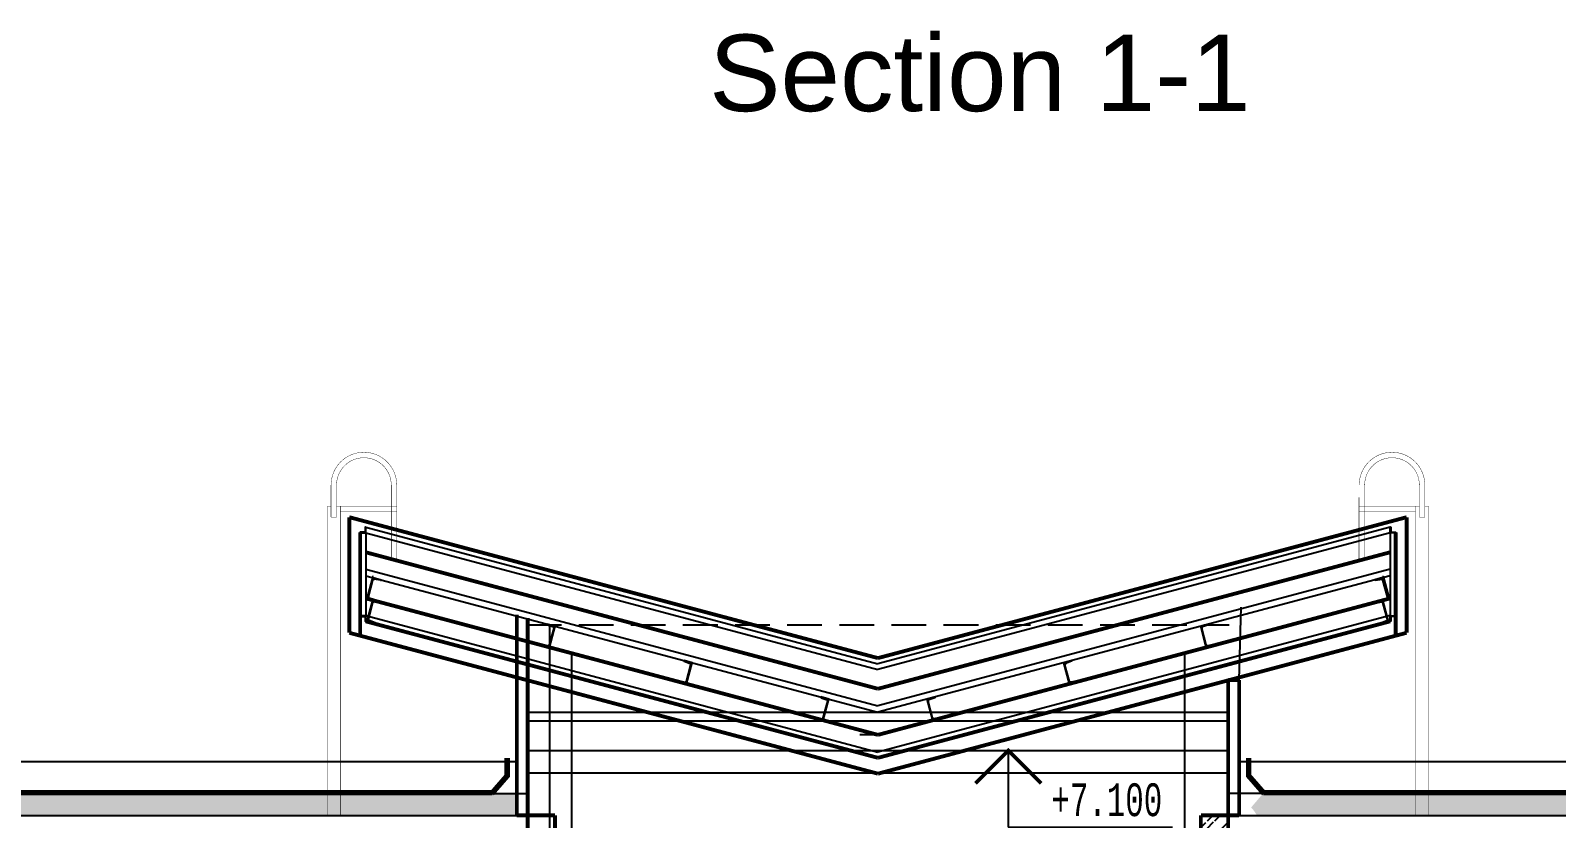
# Model space of a CAD drawing. Extents: x 419008 to 585152, y 366207 to 472224.
# Drawn here: x 531145 to 545086, y 424505 to 431709 of the extents above; entities that cross this region are included whole.
import ezdxf
from ezdxf.enums import TextEntityAlignment as Align

# ---------------------------------------------------------------- set-up
doc = ezdxf.new("R2010")
doc.units = 0
doc.header["$LTSCALE"] = 50
doc.linetypes.add('DASHED2', pattern=[9.525, 6.35, -3.175])
doc.layers.get('0').update_dxf_attribs({"linetype": 'CONTINUOUS'})
for name, color, linetype in [('AXIS', 40, 'CONTINUOUS'), ('base', 7, 'CONTINUOUS'), ('BRICK', 2, 'CONTINUOUS'), ('hatch', 251, 'CONTINUOUS'), ('Metall', 230, 'CONTINUOUS'), ('TEXT', 7, 'CONTINUOUS'), ('WALL', 5, 'CONTINUOUS')]:
    doc.layers.add(name, color=color, linetype=linetype)
doc.styles.add('ST_1', font='monotxt.shx', dxfattribs={"width": 0.65, "height": 300})
doc.styles.add('ст1', font='arial.ttf', dxfattribs={"height": 1000})
pattern_1 = [(50, (25541.07, 705609.59), (182.18467, -15.939086), [19.05, -209.55]), (355, (25541.07, 705609.59), (-35.242826, 191.056643), [15.24, -167.64]), (100.451, (25556.25, 705608.26), (146.9425, 175.11669), [16.19, -178.09]), (46.1842, (25541.07, 705660.4), (271.07904, -42.04233), [28.575, -314.325]), (96.6356, (25563.66, 705656.89), (237.40423, 247.42556), [24.285, -267.135]), (351.184, (25541.07, 705660.4), (237.4046, 247.42512), [22.86, -251.46]), (21, (25566.47, 705647.69), (151.61488, -102.26552), [19.05, -209.55]), (326, (25566.47, 705647.69), (61.80203, 184.187966), [15.24, -167.64]), (71.4514, (25579.1, 705639.17), (213.41649, 81.92286), [16.19, -178.09]), (37.5, (25541.07, 705609.59), (3.088603, 84.555039), [0, -165.608, 0, -170.18, 0, -168.275]), (7.5, (25541.07, 705609.59), (66.819663, 100.180575), [0, -97.028, 0, -161.798, 0, -64.135]), (327.5, (25484.43, 705609.59), (135.590595, -5.728744), [0, -63.5, 0, -198.12, 0, -262.89]), (317.5, (25459.03, 705609.59), (148.129181, 25.42649), [0, -82.55, 0, -131.572, 0, -186.69])]

# ---------------------------------------------------------------- blocks, each defined once
blk = doc.blocks.new('o_3')
at = {"linetype": 'Continuous'}
for p, q in [((0, 0), (0, -7)), ((0, -7), (15, -7))]:
    blk.add_line(p, q, dxfattribs=at)
at = {"color": 7, "linetype": 'Continuous', "const_width": 0.35}
blk.add_lwpolyline([(-3, -3), (0, 0), (3, -3)], dxfattribs=at)
blk = doc.blocks.new('18176')
at = {"layer": 'base'}
for p, q in [((0, 0), (0, 200)), ((0, 200), (76, 200)), ((5, 21), (5, 179)), ((72, 194), (14, 189)), ((76, 200), (76, 198)), ((76, 0), (0, 0)), ((72, 6), (14, 11)), ((76, 2), (76, 0))]:
    blk.add_line(p, q, dxfattribs=at)
for centre, radius, start, end in [((15, 179), 9.5, 95, 180), ((72, 198), 4, 275, 0), ((15, 21), 9.5, 180, 265), ((72, 2), 4, 0, 85)]:
    blk.add_arc(centre, radius, start, end, dxfattribs=at)
blk = doc.blocks.new('2250')
at = {"layer": 'base'}
for p, q in [((3.2, 50), (0, 50)), ((0, 50), (0, 0)), ((0, 0), (50, 0)), ((5, 10.5), (5, 48.2)), ((48.2, 5), (10.5, 5)), ((50, 3.2), (50, 0))]:
    blk.add_line(p, q, dxfattribs=at)
for centre, radius, start, end in [((3.2, 48.2), 1.8, 0, 90), ((10.5, 10.5), 5.5, 180, 270), ((48.2, 3.2), 1.8, 0, 90)]:
    blk.add_arc(centre, radius, start, end, dxfattribs=at)

msp = doc.modelspace()

# ---------------------------------------------------------------- hatches: boundary and pattern name
at = {"layer": 'BRICK'}
h = msp.add_hatch(dxfattribs=at)
h.set_pattern_fill('ANSI32', color=256, scale=15, style=0)
h.set_pattern_definition([(45, (18899.53, 3323.82), (-101.02788, 101.02788), []), (45, (18966.89, 3323.82), (-101.02788, 101.02788), [])])
h.paths.add_polyline_path([(542086.3, 424324.5), (541886.3, 424324.5), (541886.3, 421324.5), (542086.3, 421324.5)])
h.paths.add_polyline_path([(542086.3, 424474.5), (541891, 424474.5), (541891, 424358.2, 0.3888787), (541906.4, 424341.4), (541967.3, 424336.1, -0.3888787), (541973.5, 424329.4), (541973.5, 424324.5), (542086.3, 424324.5)])
h.paths.add_polyline_path([(541881.6, 424474.5), (541836.3, 424474.5), (541836.3, 424338.8), (541866.2, 424341.4, 0.3888787), (541881.6, 424358.2)])
h.paths.add_polyline_path([(541886.3, 424324.5), (541836.3, 424324.5), (541836.3, 421324.5), (541886.3, 421324.5)])
h.paths.add_polyline_path([(542086.3, 421324.5), (541886.3, 421324.5), (541886.3, 421124.5), (542086.3, 421124.5)])
h.paths.add_polyline_path([(541886.3, 421324.5), (541836.3, 421324.5), (541836.3, 421124.5), (541886.3, 421124.5)])
h.paths.add_polyline_path([(541886.3, 421124.5), (541836.3, 421124.5), (541836.3, 418324.3), (541886.3, 418324.3)])
h.paths.add_polyline_path([(542086.3, 424533.9), (541891, 424533.9), (541891, 424485.5), (542086.3, 424485.5)])
h.paths.add_polyline_path([(541881.6, 424533.9), (541836.3, 424533.9), (541836.3, 424485.5), (541881.6, 424485.5)])
h.paths.add_polyline_path([(541886.3, 418326.5), (542086.3, 418326.5), (542086.3, 421124.5), (541886.3, 421124.5)])
at = {"layer": 'hatch'}
h = msp.add_hatch(dxfattribs=at)
h.set_pattern_fill('AR-CONC', color=256, style=0)
h.set_pattern_definition(pattern_1)
h.paths.add_polyline_path([(533855.2, 424533.9), (533855.2, 424740.9), (511704.3, 424740.9), (511642.3, 424533.9)])
h.paths.add_polyline_path([(535586.9, 424533.9), (535586.9, 424733.9), (535358.7, 424733.9), (533975.2, 424733.9), (533975.2, 424533.9)])
h.paths.add_polyline_path([(510936.8, 424624.8), (511025.7, 424733.9), (511702.2, 424733.9), (511642.3, 424533.9), (510936.8, 424533.9)])
h.paths.add_polyline_path([(533975.2, 424533.9), (533975.2, 424733.9), (533855.2, 424733.9), (533855.2, 424533.9)])
h.paths.add_polyline_path([(511025.7, 424733.9), (510936.8, 424733.9), (510936.8, 424624.8)])
h = msp.add_hatch(dxfattribs=at)
h.set_pattern_fill('AR-CONC', color=256, style=0)
h.set_pattern_definition(pattern_1)
h.paths.add_polyline_path([(573006.8, 424533.9), (573006.8, 424733.9), (543918.4, 424733.9), (543918.4, 424533.9)])
h.paths.add_polyline_path([(542349, 424533.9, 0.0615645), (542296.3, 424606.2), (542404.8, 424733.9), (542414.9, 424733.9), (543798.4, 424733.9), (543798.4, 424533.9)])
h.paths.add_polyline_path([(543918.4, 424533.9), (543918.4, 424733.9), (543798.4, 424733.9), (543798.4, 424533.9)])

# ---------------------------------------------------------------- linework, layer by layer
at = {"color": 7, "linetype": 'Continuous', "const_width": 3.54}
for points in [[(533940.3, 427553.4), (533940.3, 427441)], [(533940.3, 427441), (533940.3, 427260.2)], [(543833.2, 427553.4), (543833.2, 427441)], [(543833.2, 427441), (543833.2, 427260.2)], [(533855.2, 427360.2), (533889.8, 427360.2)], [(533855.2, 427360.2), (533855.2, 424533.9)], [(533940.3, 427360.2), (533975.2, 427360.2)], [(533975.2, 427360.2), (534491.8, 427360.2)], [(533975.2, 427360.2), (533975.2, 424533.9)], [(533975.2, 427309.7), (534491.8, 427309.7)], [(543798.4, 427360.2), (543281.8, 427360.2)], [(543798.4, 427309.7), (543281.8, 427309.7)], [(543833.2, 427360.2), (543798.4, 427360.2)], [(543798.4, 427360.2), (543798.4, 424533.9)], [(543918.4, 427360.2), (543883.8, 427360.2)], [(543918.4, 427360.2), (543918.4, 424533.9)]]:
    msp.add_lwpolyline(points, dxfattribs=at)
at = {"layer": 'AXIS', "linetype": 'Continuous'}
msp.add_line((535886.8, 426270), (535886.8, 412934.4), dxfattribs=at)
at = {"layer": 'base', "color": 5, "linetype": 'Continuous'}
for points in [[(534490.3, 427553.4, 3.5, 3.5, 1), (533890.3, 427553.4, 3.5, 3.5, 1)], [(543283.2, 427553.4, 3.5, 3.5, -1), (543883.2, 427553.4, 3.5, 3.5, -1)]]:
    msp.add_lwpolyline(points, format="xyseb", dxfattribs=at)
at = {"layer": 'base', "color": 5, "linetype": 'Continuous', "const_width": 3.5}
for points in [[(534440.3, 427553.4, 1), (533940.3, 427553.4, 1)], [(543333.2, 427553.4, -1), (543833.2, 427553.4, -1)]]:
    msp.add_lwpolyline(points, format="xyb", dxfattribs=at)
at = {"layer": 'base', "color": 5, "linetype": 'Continuous'}
for points, const_width in [([(533889.8, 427553.4), (533889.8, 427260.2)], 3.54), ([(533940.3, 427553.4), (533940.3, 427462.3)], 3.54), ([(533940.3, 427441), (533940.3, 427360.2)], 3.54), ([(534441.2, 427553.4), (534441.2, 426876.6)], 3.54), ([(534441.2, 427441), (534441.2, 427360.2)], 3.54), ([(534491.8, 427553.4), (534491.8, 427441)], 3.54), ([(534491.8, 427441), (534491.8, 426863.1)], 3.54), ([(543281.8, 427441), (543281.8, 426863.1)], 3.54), ([(543332.3, 427553.4), (543332.3, 426876.6)], 3.54), ([(543332.3, 427441), (543332.3, 427360.2)], 3.54), ([(543833.2, 427553.4), (543833.2, 427462.3)], 3.54), ([(543833.2, 427441), (543833.2, 427360.2)], 3.54), ([(543883.8, 427553.4), (543883.8, 427260.2)], 3.54), ([(533889.8, 427260.2), (533940.3, 427260.2)], 3.5), ([(543883.8, 427260.2), (543833.2, 427260.2)], 3.5)]:
    msp.add_lwpolyline(points, dxfattribs=dict(at, const_width=const_width))
at = {"layer": 'BRICK', "const_width": 35}
for points in [[(535936.8, 424533.9), (535686.8, 424533.9)], [(535686.8, 424533.9), (535936.8, 424533.9)], [(535686.8, 424533.9), (535686.8, 418026.9)], [(535936.8, 424533.9), (535936.8, 418026.9)], [(542086.8, 424533.9), (541836.8, 424533.9)], [(541836.8, 424533.9), (541836.8, 418326.5)], [(542086.8, 424533.9), (542086.8, 418326.5)]]:
    msp.add_lwpolyline(points, dxfattribs=at)
at = {"layer": 'Metall'}
for p, q in [((536086.8, 426020.1), (536086.8, 418026.9)), ((541686.8, 426020.1), (541686.8, 418026.9))]:
    msp.add_line(p, q, dxfattribs=at)
msp.add_lwpolyline([(542086.8, 425771.2), (542086.8, 418026.9)], dxfattribs=at)
at = {"layer": 'WALL', "color": 4}
for p, q in [((534206.8, 427167.9), (538886.8, 425919.9)), ((543566.8, 427167.9), (538886.8, 425919.9)), ((534206.8, 427116.2), (538886.8, 425868.2)), ((543566.8, 427116.2), (538886.8, 425868.2)), ((534206.8, 426783.9), (538886.8, 425535.9)), ((543566.8, 426783.9), (538886.8, 425535.9)), ((543566.8, 426724.9), (538886.8, 425476.9)), ((534206.8, 426359.7), (538886.8, 425111.7)), ((543566.8, 426359.7), (538886.8, 425111.7)), ((534206.8, 426307.9), (538886.8, 425059.9))]:
    msp.add_line(p, q, dxfattribs=at)
at = {"layer": 'WALL'}
for p, q in [((534156.8, 427117.9), (534156.8, 426357.9)), ((534206.8, 427117.9), (534206.8, 426357.9)), ((543566.8, 427117.9), (543566.8, 426357.9)), ((543616.8, 427117.9), (543616.8, 426357.9)), ((542186.6, 425771.2), (542206.6, 426436)), ((535686.8, 426127.3), (535686.8, 418026.9)), ((538886.8, 425269.9), (538719.9, 425269.9)), ((539058.6, 425126.9), (540345.3, 425126.9)), ((539058.6, 425126.9), (540345.3, 425126.9)), ((510906.8, 425026.9), (535576.9, 425026.9)), ((542176.8, 425026.9), (573006.8, 425026.9)), ((510936.8, 424733.9), (535676.8, 424733.9)), ((573006.8, 424733.9), (542096.8, 424733.9)), ((510936.8, 424533.9), (535676.8, 424533.9)), ((542096.8, 424533.9), (573006.8, 424533.9))]:
    msp.add_line(p, q, dxfattribs=at)
at = {"layer": 'WALL', "color": 2}
for p, q in [((534206.8, 426724.9), (538886.8, 425476.9)), ((534222.2, 426513.8), (538886.8, 425269.9))]:
    msp.add_line(p, q, dxfattribs=at)
at = {"layer": 'WALL', "color": 255, "const_width": 35}
for points in [[(534056.8, 427259.7), (534056.8, 426203)], [(534056.8, 427259.7), (538886.8, 425971.7)], [(543716.8, 427259.7), (538886.8, 425971.7)], [(543716.8, 427259.7), (543716.8, 426203)], [(534156.8, 427121.1), (534156.8, 426176.4)], [(543616.8, 427121.1), (543616.8, 426176.4)], [(534056.8, 426203), (538886.8, 424915)], [(543716.8, 426203), (538886.8, 424915)]]:
    msp.add_lwpolyline(points, dxfattribs=at)
at = {"layer": 'WALL', "color": 4, "const_width": 35}
for points in [[(534206.8, 426939.1), (538886.8, 425691.1)], [(543566.8, 426939.1), (538886.8, 425691.1)]]:
    msp.add_lwpolyline(points, dxfattribs=at)
at = {"layer": 'WALL'}
for points in [[(534276.3, 426716.7), (534270.5, 426718.2), (534213.8, 426505.6), (534219.6, 426504.1)], [(543497.2, 426716.7), (543503, 426718.2), (543559.7, 426505.6), (543553.9, 426504.1)]]:
    msp.add_lwpolyline(points, close=True, dxfattribs=at)
at = {"layer": 'WALL', "color": 1, "const_width": 35}
for points in [[(534222.2, 426513.8), (538886.8, 425269.9)], [(543551.3, 426513.8), (538886.8, 425269.9)], [(534206.8, 426307.9), (538886.8, 425059.9)], [(543566.8, 426307.9), (538886.8, 425059.9)]]:
    msp.add_lwpolyline(points, dxfattribs=at)
at = {"layer": 'WALL', "linetype": 'DASHED2'}
msp.add_lwpolyline([(534276.3, 426509.7), (534270.5, 426511.2), (534213.8, 426298.6), (534219.6, 426297.1)], close=True, dxfattribs=at)
at = {"layer": 'WALL'}
for points, const_width in [([(535586.9, 424533.9), (535586.9, 426369.1)], 35), ([(535686.9, 424533.9), (535686.9, 426337)], 35), ([(542086.6, 424533.9), (542086.6, 425771.2)], 35), ([(542186.6, 425771.2), (542086.6, 425771.2)], 35), ([(542186.6, 425771.2), (542086.6, 425771.2)], 35), ([(542186.6, 424533.9), (542186.6, 425771.2)], 35), ([(535358.7, 424733.9), (535499.5, 424895.8), (535499.5, 425058)], 50), ([(542414.9, 424733.9), (542274, 424895.8), (542274, 425058)], 50), ([(511183.4, 424740.9), (535364.7, 424740.9)], 50), ([(572774.1, 424740.9), (542408.8, 424740.9)], 50), ([(535586.9, 424533.9), (535686.9, 424533.9)], 35), ([(542186.6, 424533.9), (542086.6, 424533.9)], 35)]:
    msp.add_lwpolyline(points, dxfattribs=dict(at, const_width=const_width))
at = {"layer": 'WALL', "color": 6, "linetype": 'DASHED2'}
msp.add_lwpolyline([(534206.8, 426310.9), (538886.8, 425062.9)], dxfattribs=at)
at = {"layer": 'WALL', "color": 1, "linetype": 'DASHED2'}
msp.add_lwpolyline([(535676.8, 426276.9), (542096.8, 426276.9)], dxfattribs=at)
at = {"layer": 'WALL'}
for points in [[(535676.8, 425476.9), (542096.8, 425476.9)], [(535676.8, 425476.9), (542096.8, 425476.9)], [(535676.8, 425396.9), (542096.8, 425396.9)], [(535676.8, 425396.9), (542096.8, 425396.9)]]:
    msp.add_lwpolyline(points, dxfattribs=at)
at = {"layer": 'WALL', "color": 1}
for points in [[(535676.8, 425476.9), (542096.8, 425476.9)], [(535676.8, 425476.9), (542096.8, 425476.9)], [(535676.8, 425396.9), (542096.8, 425396.9)], [(535676.8, 425126.9), (542096.8, 425126.9)]]:
    msp.add_lwpolyline(points, dxfattribs=at)
at = {"layer": 'WALL', "color": 3}
for points in [[(535676.8, 425126.9), (542096.8, 425126.9)], [(535676.8, 424921.9), (542096.8, 424921.9)]]:
    msp.add_lwpolyline(points, dxfattribs=at)

# ---------------------------------------------------------------- block references
at = {"color": 7, "linetype": 'Continuous', "xscale": 100, "yscale": 100, "zscale": 100}
msp.add_blockref('o_3', (540077.8, 425126.9), dxfattribs=at)
at = {"layer": 'WALL'}
for name, p, rotation in [('2250', (534206.8, 427117.9), 90), ('18176', (534222.2, 426513.8), 345.0685828232199), ('18176', (534222.2, 426306.8), 345.0685828232199), ('2250', (534206.8, 426357.9), 180), ('18176', (541886.8, 426069.9), 14.9314171767801), ('18176', (540636.8, 425736.6), 14.9314171767801), ('18176', (539386.8, 425403.3), 14.9314171767801)]:
    msp.add_blockref(name, p, dxfattribs=dict(at, rotation=rotation))
at = {"layer": 'WALL', "xscale": -1}
for name, p, rotation in [('2250', (543566.8, 427117.9), 270), ('18176', (543551.3, 426513.8), 14.93141717678014), ('18176', (543551.3, 426306.8), 14.93141717678014), ('2250', (543566.8, 426357.9), 180), ('18176', (535886.8, 426069.9), 345.0685828232199), ('18176', (537136.8, 425736.6), 345.0685828232199), ('18176', (538386.8, 425403.3), 345.0685828232199)]:
    msp.add_blockref(name, p, dxfattribs=dict(at, rotation=rotation))

# ---------------------------------------------------------------- texts
at = {"color": 7, "linetype": 'Continuous', "style": 'ST_1', "width": 0.65}
msp.add_text('+7.100', height=300, dxfattribs=at).set_placement((540977.8, 424526.9), align=Align.CENTER)
at = {"layer": 'TEXT', "style": 'ст1'}
msp.add_text('Section 1-1', height=700, dxfattribs=at).set_placement((537344.2, 430971.3))

doc.saveas('drawing.dxf')
